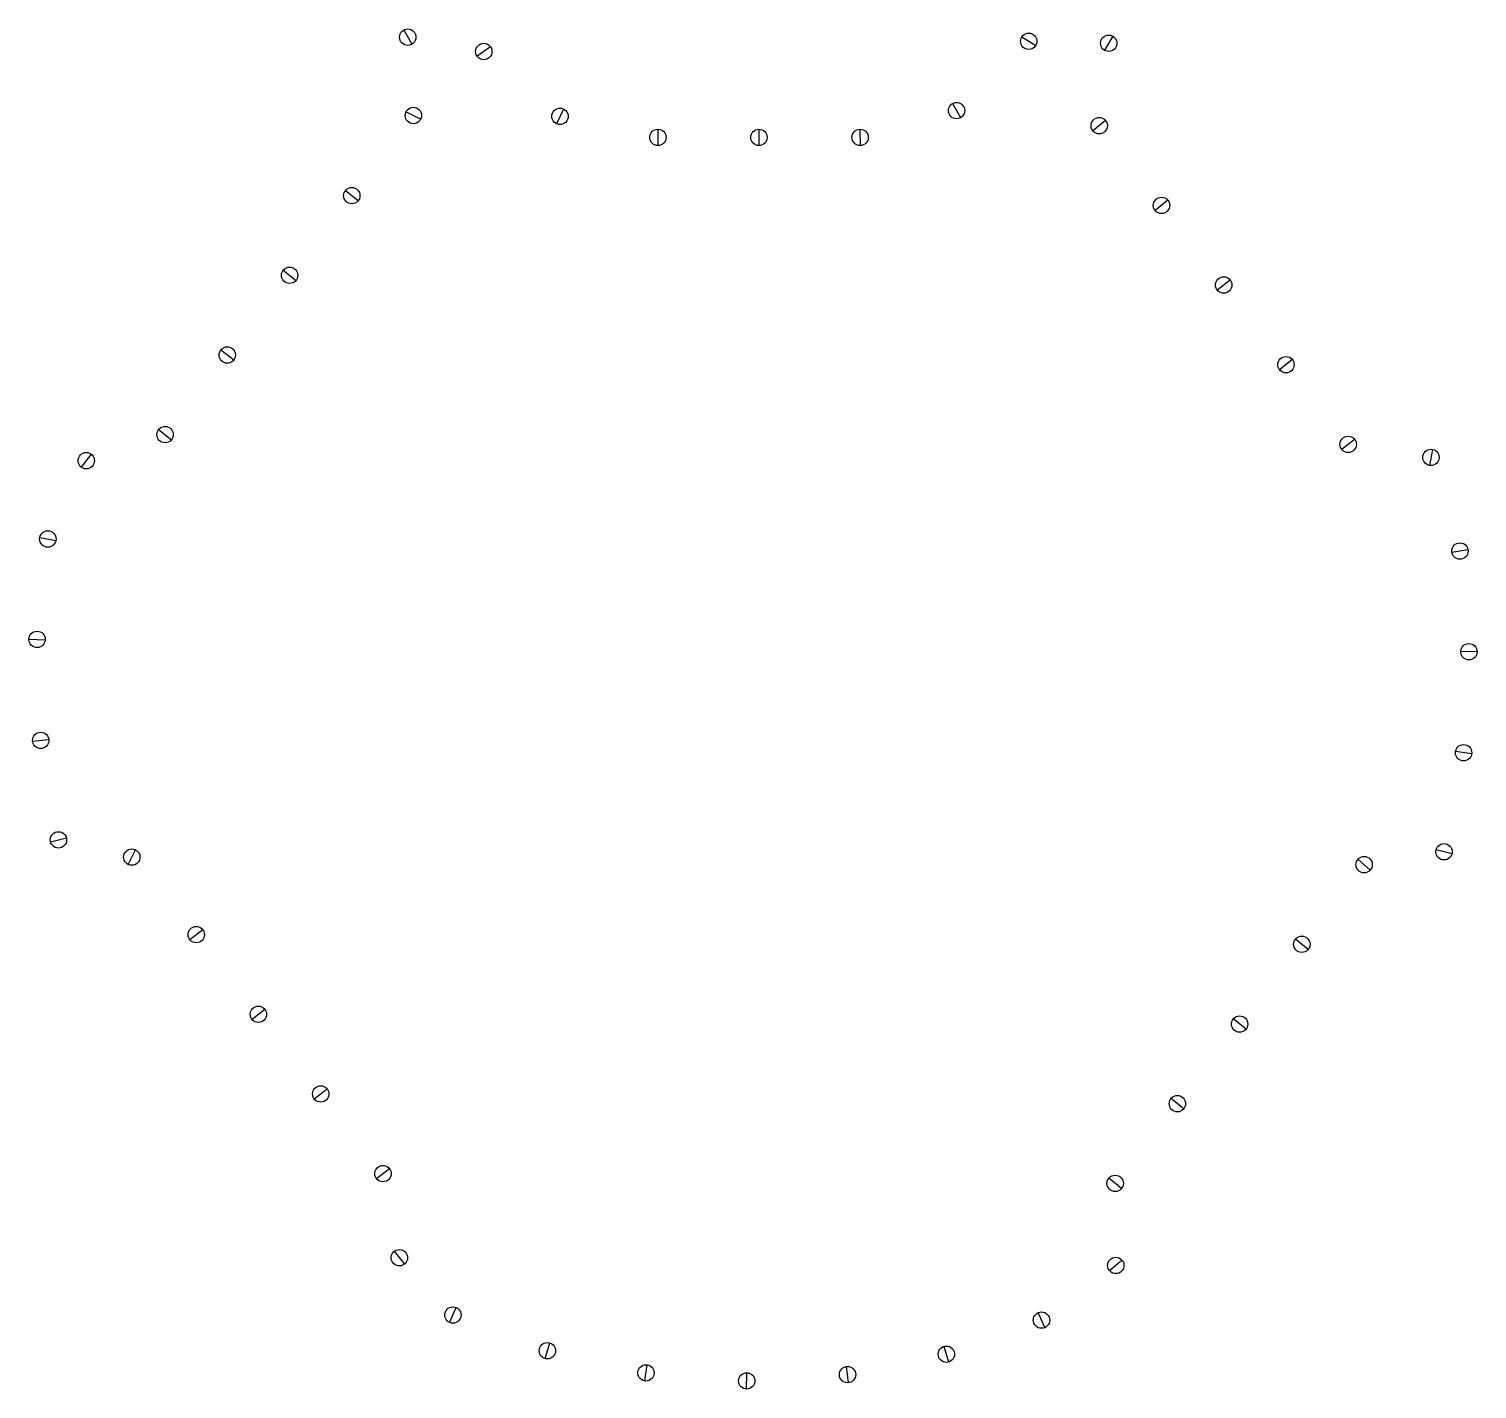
# Model space of a CAD drawing. Extents: x -88 to 88, y -88 to 78.
import ezdxf

# ---------------------------------------------------------------- set-up
doc = ezdxf.new("R2010")
doc.units = 0
doc.header["$MEASUREMENT"] = 0
doc.layers.add('MODELSKETCH_VISIBLE', color=7, linetype='CONTINUOUS')

msp = doc.modelspace()

# ---------------------------------------------------------------- linework, layer by layer
at = {"layer": 'MODELSKETCH_VISIBLE'}
for p, q in [((-42.64, 77.55), (-41.68, 75.8)), ((32.86, 76.7), (34.56, 75.64)), ((43.97, 76.8), (42.98, 75.07)), ((-32.06, 75.5), (-33.69, 74.34)), ((-42.37, 67.53), (-40.57, 66.66)), ((-23.12, 67.89), (-24, 66.1)), ((24.39, 68.57), (25.38, 66.84)), ((43.11, 66.47), (41.53, 65.24)), ((-11.6, 65.42), (-11.6, 63.42)), ((0.75, 65.42), (0.75, 63.42)), ((13.08, 65.43), (13.13, 63.43)), ((-49.79, 57.93), (-48.21, 56.7)), ((50.71, 56.74), (49.14, 55.51)), ((-57.39, 48.19), (-55.81, 46.96)), ((58.32, 47), (56.74, 45.77)), ((-65, 38.46), (-63.42, 37.23)), ((65.92, 37.27), (64.35, 36.04)), ((-72.6, 28.72), (-71.03, 27.49)), ((73.53, 27.53), (71.95, 26.3)), ((-80.83, 25.72), (-82.06, 24.14)), ((83.03, 26.31), (82.66, 24.35)), ((-87.13, 15.54), (-85.16, 15.19)), ((87.38, 14.03), (85.41, 13.72)), ((-88.44, 3.12), (-86.45, 3.05)), ((88.49, 1.6), (86.49, 1.56)), ((-88, -9.35), (-86.02, -9.14)), ((87.83, -10.87), (85.85, -10.62)), ((-85.81, -21.64), (-83.87, -21.15)), ((-76.33, -24.4), (-75.42, -22.62)), ((85.43, -23.12), (83.5, -22.6)), ((75.44, -25.09), (73.94, -23.77)), ((-68.8, -33.59), (-67.22, -32.36)), ((67.87, -34.78), (66.29, -33.55)), ((-61.19, -43.32), (-59.62, -42.09)), ((60.27, -44.51), (58.69, -43.28)), ((-53.59, -53.06), (-52.01, -51.83)), ((52.66, -54.25), (51.08, -53.02)), ((-45.98, -62.79), (-44.41, -61.56)), ((45.05, -63.98), (43.48, -62.75)), ((-43.81, -71.66), (-42.57, -73.24)), ((45.12, -72.76), (43.59, -74.04)), ((-37.07, -80.36), (-36.23, -78.55)), ((35.68, -80.99), (34.87, -79.16)), ((-25.39, -84.78), (-24.82, -82.86)), ((23.93, -85.2), (23.38, -83.28)), ((-13.21, -87.51), (-12.91, -85.53)), ((-0.76, -88.5), (-0.75, -86.5)), ((11.7, -87.72), (11.43, -85.74))]:
    msp.add_line(p, q, dxfattribs=at)
for centre in [(-42.16, 76.67), (33.71, 76.17), (43.48, 75.93), (-32.87, 74.92), (-41.47, 67.1), (-23.56, 67), (24.89, 67.7), (42.32, 65.86), (-11.6, 64.42), (0.75, 64.42), (13.11, 64.43), (-49, 57.31), (49.93, 56.12), (-56.6, 47.58), (57.53, 46.39), (-64.21, 37.84), (65.14, 36.65), (-71.81, 28.11), (72.74, 26.92), (-81.45, 24.93), (82.85, 25.33), (-86.14, 15.36), (86.39, 13.88), (-87.45, 3.09), (87.49, 1.58), (-87.01, -9.25), (86.84, -10.75), (-84.84, -21.4), (-75.88, -23.51), (84.46, -22.86), (74.69, -24.43), (-68.01, -32.97), (67.08, -34.16), (-60.41, -42.71), (59.48, -43.9), (-52.8, -52.44), (51.87, -53.63), (-45.19, -62.18), (44.27, -63.37), (-43.19, -72.45), (44.35, -73.4), (-36.65, -79.46), (35.27, -80.08), (-25.1, -83.82), (23.65, -84.24), (-13.06, -86.52), (-0.75, -87.5), (11.57, -86.73)]:
    msp.add_circle(centre, 1, dxfattribs=at)

doc.saveas('drawing.dxf')
